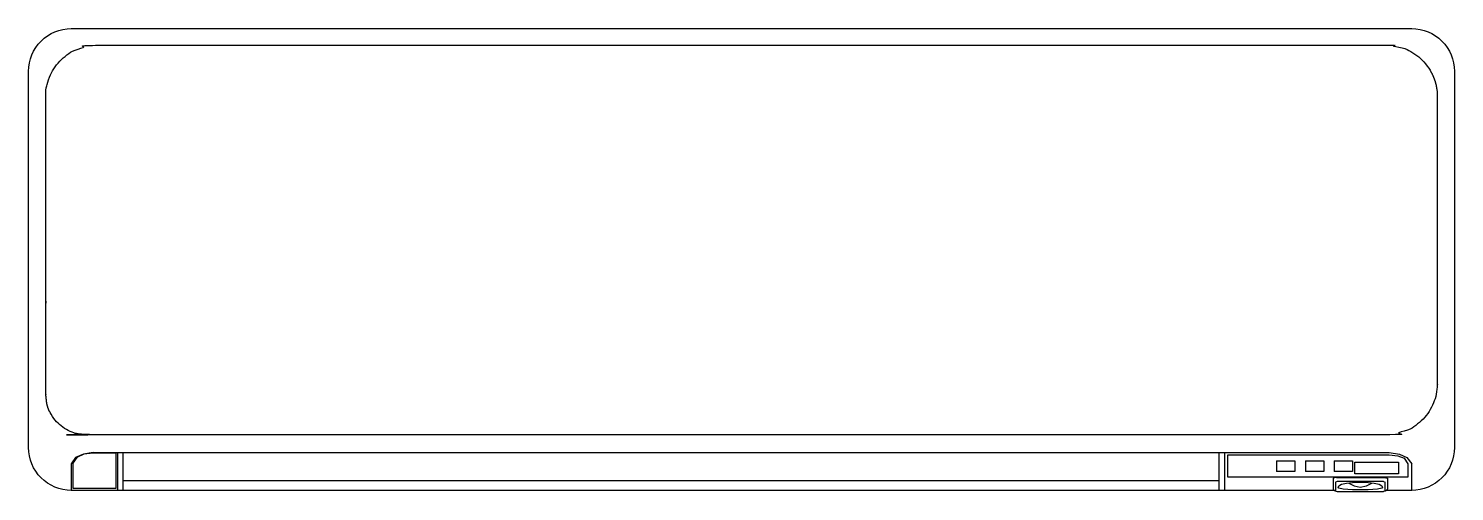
# Model space of a CAD drawing. Header units: millimetres. Extents: x 1291 to 5660, y 748 to 2981.
# Drawn here: x 2987 to 3821, y 2641 to 2912 of the extents above; entities that cross this region are included whole.
import ezdxf

# ---------------------------------------------------------------- set-up
doc = ezdxf.new("R2010")
doc.units = ezdxf.units.MM

msp = doc.modelspace()

# ---------------------------------------------------------------- linework, layer by layer
for p, q in [((3749.56, 2649.04), (3749.55, 2642.56)), ((3781.31, 2649.04), (3781.3, 2642.56))]:
    msp.add_line(p, q)
msp.add_lwpolyline([(3750.21, 2641.91), (3011.52, 2641.91, -0.414214), (2986.52, 2666.91), (2986.52, 2886.81, -0.414214), (3011.52, 2911.81), (3795.52, 2911.81, -0.414214), (3820.52, 2886.81), (3820.52, 2666.91, -0.414214), (3795.52, 2641.91), (3780.66, 2641.91)], format="xyb")
for points in [[(3024.42, 2663.94), (3018.59, 2662.97), (3014.05, 2661.02), (3011.46, 2657.46)], [(3024.42, 2663.61), (3018.91, 2662.97), (3014.7, 2661.02), (3012.43, 2657.78), (3012.43, 2643.2)], [(3012.44, 2643.21), (3037.71, 2643.21), (3037.71, 2663.62), (3024.43, 2663.62)], [(3024.43, 2663.94), (3782.28, 2663.94)], [(3038.69, 2641.91), (3038.69, 2663.95)], [(3041.6, 2663.94), (3041.6, 2641.91)], [(3682.81, 2641.91), (3682.81, 2663.94)], [(3686.05, 2663.95), (3686.05, 2641.91)], [(3687.99, 2662.65), (3782.28, 2662.65)], [(3688, 2649.69), (3688, 2662.65)], [(3782.27, 2663.94), (3788.43, 2662.97), (3792.64, 2661.03), (3795.56, 2657.46)], [(3782.27, 2662.64), (3787.46, 2662), (3791.02, 2660.7), (3793.29, 2657.46)], [(3011.47, 2657.47), (3011.47, 2641.92)], [(3716.51, 2659.08), (3727.2, 2659.08)], [(3716.51, 2659.08), (3716.51, 2652.93)], [(3727.2, 2652.93), (3716.51, 2652.93)], [(3727.2, 2659.08), (3727.2, 2652.93)], [(3733.35, 2659.08), (3733.35, 2652.93)], [(3733.36, 2659.08), (3744.05, 2659.08)], [(3744.05, 2652.93), (3733.36, 2652.93)], [(3744.05, 2659.08), (3744.05, 2652.93)], [(3750.2, 2659.08), (3750.2, 2652.93)], [(3750.21, 2659.08), (3760.9, 2659.08)], [(3760.9, 2652.93), (3750.21, 2652.93)], [(3760.89, 2659.08), (3760.89, 2652.93)], [(3793.3, 2657.47), (3793.3, 2649.69)], [(3795.57, 2641.91), (3795.57, 2657.47)], [(3041.6, 2647.74), (3682.81, 2647.74)], [(3793.3, 2649.69), (3687.99, 2649.69)], [(3751.49, 2649.36), (3749.55, 2649.04)], [(3751.82, 2647.09), (3750.84, 2646.77)], [(3750.85, 2646.77), (3750.85, 2641.26)], [(3751.5, 2649.36), (3779.36, 2649.36)], [(3779.04, 2647.1), (3751.82, 2647.1)], [(3769.97, 2646.45), (3773.53, 2646.12), (3776.45, 2645.48), (3778.07, 2644.51), (3778.39, 2643.85), (3778.07, 2643.21), (3775.48, 2642.56), (3769.97, 2642.23), (3760.9, 2642.23), (3755.39, 2642.56), (3752.8, 2643.21), (3752.47, 2643.85), (3752.8, 2644.51), (3754.42, 2645.48), (3757.33, 2646.12), (3760.9, 2646.45), (3765.43, 2646.77), (3769.97, 2646.45)], [(3758.63, 2646.13), (3761.87, 2644.51), (3765.43, 2643.86), (3769, 2644.51), (3772.23, 2646.13)], [(3779.04, 2647.09), (3780.01, 2646.77)], [(3779.36, 2649.36), (3781.3, 2649.04)], [(3780.01, 2641.26), (3780.01, 2646.77)], [(3749.55, 2642.55), (3750.52, 2641.58)], [(3750.52, 2641.58), (3751.82, 2641.26)], [(3751.83, 2641.26), (3779.04, 2641.26)], [(3781.31, 2642.56), (3780.33, 2641.58), (3779.04, 2641.26)]]:
    msp.add_lwpolyline(points)
msp.add_lwpolyline([(3787.79, 2651.63), (3762.19, 2651.63), (3762.19, 2658.44), (3787.79, 2658.44)], close=True)
msp.add_rational_spline([(2997.21, 2692.79), (2998.65, 2684.61), (3006.86, 2676.4), (3015.03, 2674.96), (3016.87, 2674.75), (3018.71, 2674.53), (3020.54, 2674.32), (3273.85, 2674.32), (3527.16, 2674.32), (3780.47, 2674.32), (3798.05, 2674.32), (3810.47, 2686.74), (3810.47, 2704.32), (3810.47, 2760.24), (3810.47, 2816.17), (3810.47, 2872.1), (3810.47, 2889.67), (3798.05, 2902.1), (3780.47, 2902.1), (3529.17, 2902.1), (3277.87, 2902.1), (3026.57, 2902.1), (3008.99, 2902.1), (2996.57, 2889.67), (2996.57, 2872.1), (2996.57, 2814.16), (2996.57, 2756.23), (2996.57, 2698.29), (2996.78, 2696.46), (2997, 2694.62), (2997.21, 2692.79)], [1, 1, 1, 1, 1, 1, 1, 1, 1, 1, 0.804737854124, 0.804737854124, 1, 1, 1, 1, 0.804737854124, 0.804737854124, 1, 1, 1, 1, 0.804737854124, 0.804737854124, 1, 1, 1, 1, 1, 1, 1], degree=3, knots=[0, 0, 0, 0, 1, 1, 1, 2, 2, 2, 3, 3, 3, 4.570796, 4.570796, 4.570796, 5.570796, 5.570796, 5.570796, 7.141593, 7.141593, 7.141593, 8.141593, 8.141593, 8.141593, 9.712389, 9.712389, 9.712389, 10.712389, 10.712389, 10.712389, 11.712389, 11.712389, 11.712389, 11.712389])

doc.saveas('drawing.dxf')
